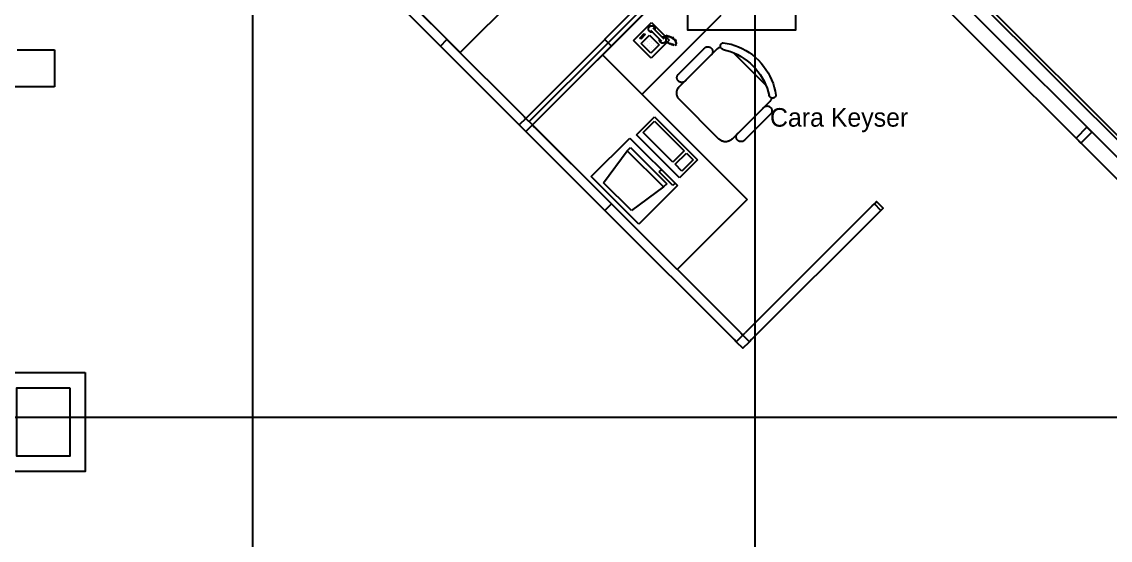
# Model space of a CAD drawing. Header units: millimetres. Extents: x 18694 to 89916, y 18694 to 89916.
# Drawn here: x 74918 to 83838, y 66658 to 70910 of the extents above; entities that cross this region are included whole.
import ezdxf

# ---------------------------------------------------------------- set-up
doc = ezdxf.new("R2010")
doc.units = ezdxf.units.MM
doc.layers.get('0').update_dxf_attribs({"linetype": 'CONTINUOUS'})
for name, color, linetype in [('E-B-FURR', 7, 'CONTINUOUS'), ('E-B-GLAZ', 7, 'CONTINUOUS'), ('E-B-MULL', 7, 'CONTINUOUS'), ('EMPLOYEE', 7, 'CONTINUOUS'), ('GRIDLN', 7, 'CONTINUOUS'), ('PANELS_201', 7, 'CONTINUOUS'), ('RMNUM', 7, 'CONTINUOUS')]:
    doc.layers.add(name, color=color, linetype=linetype)

msp = doc.modelspace()

# ---------------------------------------------------------------- linework, layer by layer
for p, q in [((78510.47087, 70657.074923), (77325.077062, 71842.468731)), ((79103.167774, 70064.378019), (80324.482606, 71285.692851)), ((79085.207262, 71231.811314), (78510.47087, 70657.074923)), ((80647.771827, 70962.403631), (80001.193386, 70315.82519)), ((79930.789037, 70757.275046), (80078.160111, 70904.64612)), ((80071.813117, 70842.097044), (80161.615679, 70752.294483)), ((80078.160111, 70904.64612), (80223.713416, 70759.092814)), ((80089.77363, 70860.057556), (80179.576191, 70770.254995)), ((80076.342342, 70611.72174), (79930.789037, 70757.275046)), ((79983.065752, 70776.756523), (80019.548042, 70813.238813)), ((79991.484742, 70768.337533), (79983.065752, 70776.756523)), ((80027.967032, 70804.819823), (79991.484742, 70768.337533)), ((79994.291072, 70731.855242), (80061.642993, 70799.207163)), ((80072.868313, 70653.278001), (79994.291072, 70731.855242)), ((80019.548042, 70813.238813), (80027.967032, 70804.819823)), ((80025.160702, 70734.661572), (80025.160702, 70734.661572)), ((80041.998683, 70751.499552), (80041.998683, 70751.499552)), ((80058.836663, 70768.337533), (80058.836663, 70768.337533)), ((80058.836663, 70734.661572), (80058.836663, 70734.661572)), ((80061.642993, 70799.207163), (80140.220234, 70720.629922)), ((80075.674643, 70751.499552), (80075.674643, 70751.499552)), ((80223.713416, 70759.092814), (80076.342342, 70611.72174)), ((80092.512623, 70734.661572), (80092.512623, 70734.661572)), ((80192.714242, 70793.585149), (80207.082652, 70800.769354)), ((80194.533355, 70750.067566), (80221.451062, 70736.11151)), ((80203.49055, 70789.993047), (80217.85896, 70797.177252)), ((80214.266857, 70786.400944), (80228.635267, 70793.585149)), ((80221.451062, 70728.927305), (80235.819472, 70736.11151)), ((80225.043164, 70782.808842), (80239.411574, 70789.993047)), ((80232.227369, 70725.335203), (80246.595779, 70732.519407)), ((80235.819472, 70779.216739), (80250.187882, 70786.400944)), ((80246.595779, 70775.624637), (80260.964189, 70782.808842)), ((80253.779984, 70768.440432), (80268.148394, 70775.624637)), ((80260.964189, 70761.256227), (80275.332599, 70768.440432)), ((80268.148394, 70754.072022), (80282.516804, 70761.256227)), ((80271.740496, 70743.295715), (80286.108906, 70750.47992)), ((80275.332599, 70732.519407), (80289.701009, 70739.703612)), ((80041.998683, 70717.823592), (80041.998683, 70717.823592)), ((80058.836663, 70700.985612), (80058.836663, 70700.985612)), ((80140.220234, 70720.629922), (80072.868313, 70653.278001)), ((80075.674643, 70717.823592), (80075.674643, 70717.823592)), ((80075.674643, 70684.147631), (80075.674643, 70684.147631)), ((80092.512623, 70700.985612), (80092.512623, 70700.985612)), ((80109.350603, 70717.823592), (80109.350603, 70717.823592)), ((80243.003677, 70721.7431), (80257.372086, 70728.927305)), ((80253.779984, 70718.150998), (80268.148394, 70725.335203)), ((80271.994865, 70718.951187), (80286.363275, 70726.135391)), ((80292.252393, 70471.595012), (80521.248924, 70700.591543)), ((80307.967841, 70379.547387), (80613.296549, 70684.876095)), ((80749.075961, 70656.859757), (81016.332505, 70389.603213)), ((79677.904166, 70639.11441), (80863.297974, 69453.720602)), ((80631.257061, 69948.495093), (80307.967841, 70271.784313)), ((81044.348843, 70253.823801), (80739.020135, 69948.495093)), ((79955.695752, 69982.586342), (80104.243004, 70131.133595)), ((80104.243004, 70131.133595), (80457.042728, 69778.333871)), ((80831.821845, 69932.02556), (81060.818376, 70161.022091)), ((80288.561582, 68878.984211), (79103.167774, 70064.378019)), ((80011.400972, 70001.154749), (80104.243004, 70093.996781)), ((80104.243004, 70093.996781), (80345.632289, 69852.607497)), ((79585.488147, 69641.391873), (79901.151058, 69957.054784)), ((79901.151058, 69957.054784), (80291.087595, 69567.118247)), ((80308.495476, 69629.786619), (79955.695752, 69982.586342)), ((80252.790256, 69759.765464), (80011.400972, 70001.154749)), ((79685.430531, 69589.738658), (79880.593179, 69851.889076)), ((79880.593179, 69851.889076), (79906.848556, 69878.144453)), ((80176.941631, 69555.540624), (79880.593179, 69851.889076)), ((79906.848556, 69878.144453), (80203.197008, 69581.796001)), ((80345.632289, 69852.607497), (80252.790256, 69759.765464)), ((80271.358663, 69741.197058), (80364.200695, 69834.03909)), ((80457.042728, 69778.333871), (80308.495476, 69629.786619)), ((80419.905915, 69778.333871), (80327.063882, 69685.491838)), ((80364.200695, 69834.03909), (80419.905915, 69778.333871)), ((80142.540343, 69678.528686), (80161.108749, 69697.097093)), ((80253.950782, 69567.118247), (80142.540343, 69678.528686)), ((80327.063882, 69685.491838), (80271.358663, 69741.197058)), ((79975.424684, 69251.455336), (79585.488147, 69641.391873)), ((79913.795638, 69361.373551), (79685.430531, 69589.738658)), ((80203.197008, 69581.796001), (80176.941631, 69555.540624)), ((80272.519188, 69585.686653), (80253.950782, 69567.118247)), ((80176.941631, 69555.540624), (79913.795638, 69361.373551)), ((80291.087595, 69567.118247), (79975.424684, 69251.455336)), ((80863.297974, 69453.720602), (80288.561582, 68878.984211))]:
    msp.add_line(p, q)
for points in [[(80088.358569, 70825.551592), (80086.677011, 70825.112386), (80084.97038, 70824.78383), (80083.245948, 70824.567324), (80081.511064, 70824.463791), (80079.773122, 70824.473672), (80078.039528, 70824.596925), (80076.317669, 70824.833024), (80074.614884, 70825.180964), (80072.938428, 70825.639262), (80071.295447, 70826.205965), (80069.692941, 70826.878657), (80068.13774, 70827.654472), (80066.636471, 70828.530104), (80065.195532, 70829.501822), (80063.821063, 70830.565483), (80062.518923, 70831.716557), (80061.294659, 70832.950136), (80060.153489, 70834.260965), (80059.100277, 70835.643457), (80058.139511, 70837.091721), (80057.275284, 70838.599584), (80056.51128, 70840.160622), (80055.850755, 70841.768181), (80055.296523, 70843.415411), (80054.850946, 70845.095292), (80054.515924, 70846.800666), (80054.292884, 70848.524265), (80054.182776, 70850.258744), (80054.18607, 70851.996711), (80054.302751, 70853.73076), (80054.532322, 70855.453501), (80054.873806, 70857.157593), (80055.325746, 70858.835773), (80055.886217, 70860.480891), (80056.552831, 70862.085935), (80057.322746, 70863.644065), (80058.192682, 70865.148642), (80059.158931, 70866.593254), (80060.217375, 70867.971744), (80061.363505, 70869.278238), (80062.592435, 70870.507169), (80063.89893, 70871.653298), (80065.27742, 70872.711743), (80066.722031, 70873.677992), (80068.226608, 70874.547928), (80069.784739, 70875.317843), (80071.389783, 70875.984456), (80073.034901, 70876.544928), (80074.713081, 70876.996868), (80076.417173, 70877.338351), (80078.139914, 70877.567923), (80079.873963, 70877.684604), (80081.61193, 70877.687898), (80083.346409, 70877.57779), (80085.070008, 70877.35475), (80086.775381, 70877.019727), (80088.455263, 70876.574151), (80090.102493, 70876.019919), (80091.710052, 70875.359394), (80093.27109, 70874.59539), (80094.778953, 70873.731163), (80096.227217, 70872.770397), (80097.609709, 70871.717184), (80098.920538, 70870.576015), (80100.154117, 70869.351751), (80101.30519, 70868.04961), (80102.368852, 70866.675142), (80103.34057, 70865.234203), (80104.216202, 70863.732934), (80104.992017, 70862.177733), (80105.664709, 70860.575227), (80106.231412, 70858.932245), (80106.689709, 70857.25579), (80107.037649, 70855.553004), (80107.273749, 70853.831146), (80107.397002, 70852.097552), (80107.406883, 70850.35961), (80107.30335, 70848.624726), (80107.086844, 70846.900294), (80106.758288, 70845.193663), (80106.319081, 70843.512105)], [(80163.030739, 70786.800447), (80164.712297, 70787.239653), (80166.418929, 70787.568209), (80168.143361, 70787.784715), (80169.878244, 70787.888248), (80171.616186, 70787.878367), (80173.349781, 70787.755114), (80175.071639, 70787.519015), (80176.774424, 70787.171075), (80178.45088, 70786.712777), (80180.093862, 70786.146075), (80181.696367, 70785.473382), (80183.251569, 70784.697567), (80184.752838, 70783.821935), (80186.193777, 70782.850218), (80187.568245, 70781.786556), (80188.870386, 70780.635482), (80190.094649, 70779.401903), (80191.235819, 70778.091074), (80192.289031, 70776.708582), (80193.249798, 70775.260319), (80194.114025, 70773.752455), (80194.878029, 70772.191418), (80195.538554, 70770.583858), (80196.092786, 70768.936628), (80196.538362, 70767.256747), (80196.873384, 70765.551373), (80197.096425, 70763.827774), (80197.206533, 70762.093295), (80197.203239, 70760.355328), (80197.086558, 70758.62128), (80196.856986, 70756.898538), (80196.515503, 70755.194447), (80196.063562, 70753.516266), (80195.503091, 70751.871148), (80194.836477, 70750.266104), (80194.066562, 70748.707974), (80193.196627, 70747.203397), (80192.230378, 70745.758785), (80191.171933, 70744.380295), (80190.025803, 70743.073801), (80188.796873, 70741.84487), (80187.490379, 70740.698741), (80186.111889, 70739.640296), (80184.667277, 70738.674047), (80183.1627, 70737.804111), (80181.60457, 70737.034196), (80179.999525, 70736.367583), (80178.354408, 70735.807112), (80176.676227, 70735.355171), (80174.972135, 70735.013688), (80173.249394, 70734.784116), (80171.515345, 70734.667435), (80169.777378, 70734.664141), (80168.0429, 70734.774249), (80166.319301, 70734.99729), (80164.613927, 70735.332312), (80162.934046, 70735.777888), (80161.286815, 70736.33212), (80159.679256, 70736.992645), (80158.118219, 70737.756649), (80156.610355, 70738.620876), (80155.162092, 70739.581643), (80153.7796, 70740.634855), (80152.468771, 70741.776024), (80151.235191, 70743.000288), (80150.084118, 70744.302429), (80149.020456, 70745.676897), (80148.048739, 70747.117836), (80147.173107, 70748.619105), (80146.397291, 70750.174306), (80145.724599, 70751.776812), (80145.157897, 70753.419794), (80144.699599, 70755.096249), (80144.351659, 70756.799035), (80144.115559, 70758.520893), (80143.992307, 70760.254487), (80143.982426, 70761.992429), (80144.085959, 70763.727313), (80144.302465, 70765.451745), (80144.631021, 70767.158376), (80145.070227, 70768.839935)], [(80664.950583, 70684.043669), (80663.215857, 70684.502591), (80661.514274, 70685.072238), (80659.852893, 70685.750247), (80658.238606, 70686.533805), (80656.678112, 70687.419661), (80655.177884, 70688.404139), (80653.744146, 70689.483157), (80652.382847, 70690.652236), (80651.099633, 70691.906527), (80649.899829, 70693.240826), (80648.788413, 70694.649597), (80647.769996, 70696.126997), (80646.848802, 70697.666894), (80646.028653, 70699.262902), (80645.312953, 70700.908397), (80644.704669, 70702.596554), (80644.206327, 70704.320369), (80643.819993, 70706.07269), (80643.547271, 70707.846247), (80643.389291, 70709.633683), (80643.346709, 70711.427581), (80643.419702, 70713.220499), (80643.607966, 70715.004998), (80643.910722, 70716.773676), (80644.326713, 70718.519195), (80644.854212, 70720.234312), (80645.491032, 70721.911913), (80646.234531, 70723.545036), (80647.081623, 70725.126908), (80648.028795, 70726.650964), (80649.072117, 70728.110883), (80650.20726, 70729.500607), (80651.429515, 70730.81437), (80652.733812, 70732.046723), (80654.114739, 70733.192552), (80655.566566, 70734.247104), (80657.083272, 70735.206004), (80658.658562, 70736.065273), (80660.285902, 70736.821346), (80661.958541, 70737.471087), (80663.669538, 70738.0118), (80665.411796, 70738.441242), (80667.178086, 70738.757632)], [(80667.178086, 70738.757632), (80699.368367, 70733.09691), (80731.128006, 70725.377886), (80762.325533, 70715.632513), (80792.831806, 70703.901131), (80822.520543, 70690.232302), (80851.268849, 70674.682609), (80878.957718, 70657.31642), (80905.472533, 70638.205623), (80930.703536, 70617.429326), (80954.546282, 70595.073534), (80976.902074, 70571.230788), (80997.678371, 70545.999785), (81016.789168, 70519.48497), (81034.155357, 70491.796101), (81049.70505, 70463.047795), (81063.373878, 70433.359058), (81075.105261, 70402.852785), (81084.850634, 70371.655258), (81092.569658, 70339.89562), (81098.23038, 70307.705338)], [(80505.533476, 70684.876095), (80506.848049, 70687.098562), (80508.304361, 70689.230842), (80509.896248, 70691.263908), (80511.61697, 70693.189155), (80513.459244, 70694.998433), (80515.415272, 70696.684084), (80517.476773, 70698.238971), (80519.635022, 70699.656513), (80521.880881, 70700.930709), (80524.204845, 70702.056166), (80526.597076, 70703.02812), (80529.047447, 70703.842456), (80531.545586, 70704.495727), (80534.080918, 70704.985168), (80536.642712, 70705.308706), (80539.220122, 70705.464973), (80541.802238, 70705.453307), (80544.378131, 70705.273758), (80546.936896, 70704.927084), (80549.467702, 70704.414755), (80551.959837, 70703.738938), (80554.40275, 70702.902494), (80556.7861, 70701.908964), (80559.0998, 70700.762554), (80561.334054, 70699.468116), (80563.479406, 70698.03113), (80565.526773, 70696.457679), (80567.46749, 70694.754423), (80569.293341, 70692.928573), (80570.996597, 70690.987856), (80572.570048, 70688.940489), (80574.007034, 70686.795137), (80575.301471, 70684.560882), (80576.447881, 70682.247183), (80577.441411, 70679.863832), (80578.277855, 70677.420919), (80578.953672, 70674.928785), (80579.466002, 70672.397979), (80579.812675, 70669.839214), (80579.992225, 70667.263321), (80580.003891, 70664.681204), (80579.847624, 70662.103794), (80579.524085, 70659.542001), (80579.034644, 70657.006669), (80578.381373, 70654.50853), (80577.567038, 70652.058159), (80576.595084, 70649.665928), (80575.469627, 70647.341964), (80574.19543, 70645.096104), (80572.777888, 70642.937856), (80571.223001, 70640.876355), (80569.537351, 70638.920327), (80567.728073, 70637.078053), (80565.802825, 70635.35733), (80563.769759, 70633.765444), (80561.637479, 70632.309131), (80559.415012, 70630.994558)], [(80613.296549, 70684.876095), (80616.634718, 70688.019185), (80620.155881, 70690.955815), (80623.84729, 70693.675354), (80627.695578, 70696.167955), (80631.686814, 70698.424594), (80635.806548, 70700.4371), (80640.039863, 70702.198188), (80644.371432, 70703.701481)], [(80664.863713, 70683.666573), (80695.244156, 70675.879143), (80725.075218, 70666.198073), (80754.238993, 70654.661627), (80782.620213, 70641.315403), (80810.106703, 70626.21215), (80836.589824, 70609.411564), (80861.964902, 70590.980048), (80886.131643, 70570.990452), (80908.994531, 70549.521783), (80930.4632, 70526.658895), (80950.452796, 70502.492154), (80968.884312, 70477.117076), (80985.684898, 70450.633955), (81000.788151, 70423.147465), (81014.134375, 70394.766245), (81025.670821, 70365.60247), (81035.351891, 70335.771408), (81043.139321, 70305.390965)], [(80361.849378, 70433.428924), (80360.534805, 70431.206457), (80359.078492, 70429.074177), (80357.486606, 70427.041111), (80355.765883, 70425.115864), (80353.923609, 70423.306585), (80351.967581, 70421.620935), (80349.90608, 70420.066048), (80347.747832, 70418.648506), (80345.501972, 70417.374309), (80343.178008, 70416.248852), (80340.785777, 70415.276898), (80338.335406, 70414.462563), (80335.837267, 70413.809292), (80333.301935, 70413.319851), (80330.740142, 70412.996312), (80328.162732, 70412.840045), (80325.580615, 70412.851711), (80323.004722, 70413.031261), (80320.445957, 70413.377934), (80317.915151, 70413.890264), (80315.423017, 70414.566081), (80312.980104, 70415.402525), (80310.596753, 70416.396055), (80308.283054, 70417.542465), (80306.048799, 70418.836902), (80303.903447, 70420.273888), (80301.85608, 70421.847339), (80299.915363, 70423.550595), (80298.089513, 70425.376446), (80296.386257, 70427.317163), (80294.812806, 70429.36453), (80293.37582, 70431.509882), (80292.081382, 70433.744136), (80290.934972, 70436.057836), (80289.941442, 70438.441186), (80289.104998, 70440.884099), (80288.429181, 70443.376234), (80287.916852, 70445.90704), (80287.570178, 70448.465805), (80287.390629, 70451.041698), (80287.378963, 70453.623814), (80287.53523, 70456.201224), (80287.858768, 70458.763018), (80288.348209, 70461.29835), (80289.00148, 70463.796489), (80289.815816, 70466.24686), (80290.78777, 70468.639091), (80291.913227, 70470.963055), (80293.187423, 70473.208914), (80294.604965, 70475.367163), (80296.159852, 70477.428664), (80297.845503, 70479.384692), (80299.654781, 70481.226966), (80301.580028, 70482.947688), (80303.613094, 70484.539575), (80305.745374, 70485.995887), (80307.967841, 70487.31046)], [(80307.967841, 70271.784313), (80304.559184, 70275.423699), (80301.395853, 70279.278229), (80298.491393, 70283.331398), (80295.858242, 70287.56585), (80293.507675, 70291.963452), (80291.449757, 70296.505373), (80289.693302, 70301.172163), (80288.24583, 70305.943839), (80287.113539, 70310.799968), (80286.301279, 70315.719754), (80285.812528, 70320.682132), (80285.649378, 70325.66585), (80285.812528, 70330.649569), (80286.301279, 70335.611946), (80287.113539, 70340.531733), (80288.24583, 70345.387861), (80289.693302, 70350.159537), (80291.449757, 70354.826328), (80293.507675, 70359.368248), (80295.858242, 70363.76585), (80298.491393, 70368.000302), (80301.395853, 70372.053471), (80304.559184, 70375.908001), (80307.967841, 70379.547387)], [(81098.23038, 70307.705338), (81097.91399, 70305.939048), (81097.484548, 70304.19679), (81096.943835, 70302.485793), (81096.294094, 70300.813154), (81095.53802, 70299.185814), (81094.678752, 70297.610524), (81093.719852, 70296.093818), (81092.6653, 70294.641991), (81091.519471, 70293.261064), (81090.287118, 70291.956768), (81088.973355, 70290.734512), (81087.583631, 70289.599369), (81086.123712, 70288.556047), (81084.599656, 70287.608875), (81083.017784, 70286.761783), (81081.384661, 70286.018284), (81079.70706, 70285.381464), (81077.991943, 70284.853965), (81076.246424, 70284.437974), (81074.477746, 70284.135219), (81072.693247, 70283.946954), (81070.900329, 70283.873961), (81069.106431, 70283.916543), (81067.318995, 70284.074523), (81065.545438, 70284.347245), (81063.793117, 70284.733579), (81062.069302, 70285.231921), (81060.381145, 70285.840205), (81058.735649, 70286.555905), (81057.139642, 70287.376054), (81055.599745, 70288.297248), (81054.122345, 70289.315665), (81052.713574, 70290.427081), (81051.379275, 70291.626885), (81050.124984, 70292.910099), (81048.955904, 70294.271398), (81047.876887, 70295.705136), (81046.892408, 70297.205364), (81046.006553, 70298.765859), (81045.222995, 70300.380145), (81044.544986, 70302.041526), (81043.975339, 70303.743109), (81043.516417, 70305.477835)], [(81063.174229, 70284.898685), (81061.670936, 70280.567115), (81059.909848, 70276.3338), (81057.897341, 70272.214066), (81055.640703, 70268.22283), (81053.148101, 70264.374542), (81050.428563, 70260.683133), (81047.491932, 70257.16197), (81044.348843, 70253.823801)], [(80991.221391, 70199.188179), (80992.535964, 70201.410646), (80993.992277, 70203.542926), (80995.584163, 70205.575993), (80997.304885, 70207.50124), (80999.14716, 70209.310518), (81001.103188, 70210.996168), (81003.164689, 70212.551055), (81005.322937, 70213.968597), (81007.568797, 70215.242794), (81009.892761, 70216.368251), (81012.284991, 70217.340205), (81014.735363, 70218.15454), (81017.233502, 70218.807811), (81019.768834, 70219.297252), (81022.330627, 70219.620791), (81024.908037, 70219.777058), (81027.490154, 70219.765392), (81030.066047, 70219.585842), (81032.624812, 70219.239169), (81035.155618, 70218.726839), (81037.647752, 70218.051022), (81040.090665, 70217.214578), (81042.474016, 70216.221048), (81044.787715, 70215.074638), (81047.02197, 70213.780201), (81049.167321, 70212.343215), (81051.214689, 70210.769764), (81053.155406, 70209.066508), (81054.981256, 70207.240657), (81056.684512, 70205.29994), (81058.257963, 70203.252573), (81059.694949, 70201.107221), (81060.989387, 70198.872967), (81062.135797, 70196.559267), (81063.129327, 70194.175917), (81063.965771, 70191.733004), (81064.641588, 70189.24087), (81065.153917, 70186.710063), (81065.500591, 70184.151298), (81065.68014, 70181.575405), (81065.691806, 70178.993289), (81065.535539, 70176.415879), (81065.212001, 70173.854086), (81064.72256, 70171.318753), (81064.069289, 70168.820614), (81063.254953, 70166.370243), (81062.282999, 70163.978012), (81061.157542, 70161.654048), (81059.883346, 70159.408189), (81058.465804, 70157.24994), (81056.910917, 70155.188439), (81055.225266, 70153.232411), (81053.415988, 70151.390137), (81051.490741, 70149.669415), (81049.457675, 70148.077528), (81047.325395, 70146.621216), (81045.102928, 70145.306643)], [(80739.020135, 69948.495093), (80735.380749, 69945.086436), (80731.526219, 69941.923105), (80727.47305, 69939.018645), (80723.238598, 69936.385494), (80718.840996, 69934.034927), (80714.299076, 69931.977009), (80709.632285, 69930.220554), (80704.860609, 69928.773082), (80700.004481, 69927.640791), (80695.084694, 69926.828531), (80690.122317, 69926.33978), (80685.138598, 69926.17663), (80680.15488, 69926.33978), (80675.192502, 69926.828531), (80670.272716, 69927.640791), (80665.416587, 69928.773082), (80660.644911, 69930.220554), (80655.978121, 69931.977009), (80651.4362, 69934.034927), (80647.038598, 69936.385494), (80642.804146, 69939.018645), (80638.750977, 69941.923105), (80634.896447, 69945.086436), (80631.257061, 69948.495093)], [(80847.537293, 69947.741008), (80846.22272, 69945.518541), (80844.766408, 69943.386262), (80843.174521, 69941.353195), (80841.453799, 69939.427948), (80839.611525, 69937.61867), (80837.655497, 69935.93302), (80835.593996, 69934.378132), (80833.435747, 69932.96059), (80831.189888, 69931.686394), (80828.865924, 69930.560937), (80826.473693, 69929.588983), (80824.023322, 69928.774647), (80821.525183, 69928.121376), (80818.98985, 69927.631935), (80816.428057, 69927.308397), (80813.850647, 69927.15213), (80811.268531, 69927.163796), (80808.692638, 69927.343345), (80806.133873, 69927.690019), (80803.603066, 69928.202348), (80801.110932, 69928.878166), (80798.668019, 69929.714609), (80796.284669, 69930.708139), (80793.970969, 69931.854549), (80791.736715, 69933.148987), (80789.591363, 69934.585973), (80787.543996, 69936.159424), (80785.603279, 69937.86268), (80783.777428, 69939.68853), (80782.074172, 69941.629247), (80780.500721, 69943.676615), (80779.063735, 69945.821966), (80777.769298, 69948.056221), (80776.622888, 69950.36992), (80775.629358, 69952.753271), (80774.792914, 69955.196184), (80774.117097, 69957.688318), (80773.604767, 69960.219124), (80773.258094, 69962.777889), (80773.078544, 69965.353782), (80773.066878, 69967.935899), (80773.223145, 69970.513309), (80773.546684, 69973.075102), (80774.036125, 69975.610434), (80774.689396, 69978.108573), (80775.503731, 69980.558945), (80776.475685, 69982.951175), (80777.601142, 69985.275139), (80778.875339, 69987.520999), (80780.292881, 69989.679247), (80781.847768, 69991.740748), (80783.533418, 69993.696776), (80785.342696, 69995.539051), (80787.267944, 69997.259773), (80789.30101, 69998.851659), (80791.43329, 70000.307972), (80793.655757, 70001.622545)]]:
    msp.add_lwpolyline(points)
at = {"layer": 'E-B-FURR', "color": 6}
for p, q in [((85519.994873, 67993.994873), (81806.224856, 71707.76489)), ((74881.497786, 70680.59618), (75186.297786, 70680.59618)), ((75186.297786, 70680.59618), (75186.297786, 70375.79618)), ((75186.297786, 70375.79618), (70360.297786, 70375.79618))]:
    msp.add_line(p, q, dxfattribs=at)
for points in [[(75438, 68034.406019), (75438, 67221.606019), (74752.2, 67221.606019), (74752.2, 68034.406019), (75438, 68034.406019), (75438, 68034.406019)], [(75311, 67907.406019), (75311, 67348.606019), (74879.2, 67348.606019), (74879.2, 67907.406019), (75311, 67907.406019), (75311, 67907.406019)]]:
    msp.add_lwpolyline(points, close=True, dxfattribs=at)
at = {"layer": 'E-B-GLAZ', "color": 8}
for p, q in [((85681.639482, 68155.639482), (81797.244609, 72040.034355)), ((85699.6, 68173.6), (81815.205127, 72057.994873)), ((85609.797436, 68083.797436), (81725.402564, 71968.192309))]:
    msp.add_line(p, q, dxfattribs=at)
at = {"layer": 'E-B-MULL', "color": 8}
msp.add_lwpolyline([(83647.394427, 70046.200446), (83557.591863, 69956.397882), (83598.003009, 69915.986736), (83687.805573, 70005.7893), (83647.394427, 70046.200446), (83647.394427, 70046.200446)], close=True, dxfattribs=at)
at = {"layer": 'GRIDLN', "color": 9}
for p, q in [((76809.6, 88696.8), (76809.6, 18694.4)), ((80924.4, 88696.8), (80924.4, 18694.4)), ((88696.8, 67665.6), (18694.4, 67665.6))]:
    msp.add_line(p, q, dxfattribs=at)
at = {"layer": 'PANELS_201', "color": 6}
for points in [[(78384.747294, 70782.798515), (77343.037567, 71824.508218)], [(79713.82518, 70782.798515), (80755.534907, 71824.508218)], [(79722.805451, 70737.897234), (80800.436189, 71815.527971)], [(78330.865741, 70728.916962), (77289.156039, 71770.62669)], [(79767.706733, 70728.916962), (80809.416435, 71770.62669)], [(78348.826259, 70710.95647), (78402.707787, 70764.837998)], [(78420.668304, 70746.87748), (78384.747294, 70782.798515)], [(79031.325732, 70136.220078), (78420.668304, 70746.87748)], [(79067.246742, 70136.220078), (79677.904169, 70746.87748)], [(79076.227014, 70091.318796), (79722.805451, 70737.897234)], [(79677.904169, 70746.87748), (79713.82518, 70782.798515)], [(79695.864687, 70764.837998), (79749.746215, 70710.95647)], [(78366.786776, 70692.995952), (78330.865741, 70728.916962)], [(78977.444178, 70082.338524), (78366.786776, 70692.995952)], [(79121.128295, 70082.338524), (79731.785697, 70692.995952)], [(79731.785697, 70692.995952), (79767.706733, 70728.916962)], [(79031.325732, 70136.220078), (79049.28625, 70118.25956), (78995.404696, 70064.378007), (78977.444178, 70082.338524)], [(79121.128295, 70082.338524), (79103.167778, 70064.378007), (79049.28625, 70118.25956), (79067.246742, 70136.220078)], [(79049.28625, 70010.496479), (78995.404696, 70064.378007)], [(79067.246742, 69992.535961), (79049.28625, 70010.496479), (79103.167778, 70064.378007), (79121.128295, 70046.417514)], [(79731.785697, 69435.760087), (79121.128295, 70046.417514)], [(79677.904169, 69381.878559), (79067.246742, 69992.535961)], [(79695.864687, 69363.918041), (79749.746215, 69417.799569)], [(79767.706733, 69399.839077), (79731.785697, 69435.760087)], [(80809.416435, 68358.129349), (79767.706733, 69399.839077)], [(81887.047173, 69399.839077), (80845.337471, 68358.129349)], [(81887.047173, 69399.839077), (81905.007691, 69417.799569), (81922.968183, 69435.760087), (81976.849737, 69381.878559), (81940.928701, 69345.957523)], [(81958.889219, 69363.918041), (81905.007691, 69417.799569)], [(79713.82518, 69345.957523), (79677.904169, 69381.878559)], [(80755.534907, 68304.247821), (79713.82518, 69345.957523)], [(81940.928701, 69345.957523), (80899.218999, 68304.247821)], [(80809.416435, 68358.129349), (80827.376953, 68340.168831), (80773.495425, 68286.287303), (80755.534907, 68304.247821)], [(80899.218999, 68304.247821), (80881.258481, 68286.287303), (80827.376953, 68340.168831), (80845.337471, 68358.129349)], [(80773.495425, 68286.287303), (80827.376953, 68232.405775), (80881.258481, 68286.287303)]]:
    msp.add_lwpolyline(points, dxfattribs=at)
at = {"layer": 'RMNUM', "color": 30}
msp.add_lwpolyline([(80375.993553, 71187.193363), (81257.922523, 71187.193363), (81257.922523, 70840.293676), (80375.993553, 70840.293676), (80375.993553, 71187.193363)], dxfattribs=at)

# ---------------------------------------------------------------- texts
at = {"layer": 'EMPLOYEE', "color": 1}
msp.add_text('Cara Keyser', height=152.4, dxfattribs=at).set_placement((81049.785296, 70049.954237))

doc.saveas('drawing.dxf')
